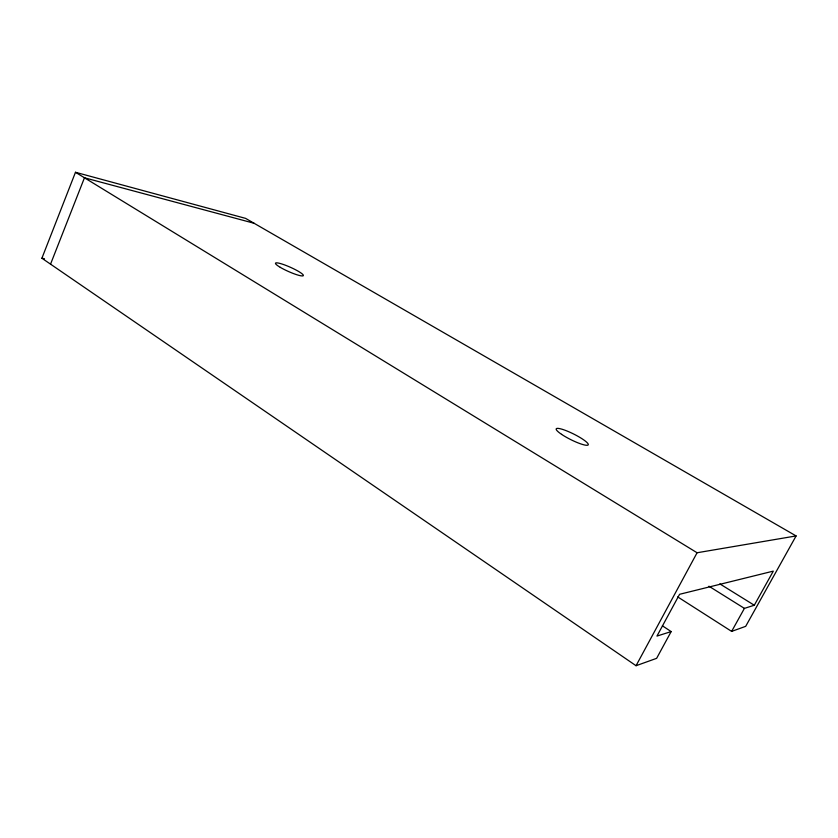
<?xml version="1.0" encoding="UTF-8"?>
<svg xmlns="http://www.w3.org/2000/svg" width="838" height="838" viewBox="0 0 838 838"><rect width="100%" height="100%" fill="white"/><g stroke="black" fill="none" stroke-linecap="round" stroke-linejoin="round"><path stroke-width="1.26" d="M662.418 625.829L671.165 631.58L656.625 658.333L636.052 665.718L41.9 258.23L75.483 172.282L245.618 218.383L796.1 535.932L745.684 626.342L731.637 631.391L677.691 596.907M50.542 264.159L84.46 177.782L254.092 223.264M636.052 665.718L697.08 552.755L796.1 535.932M731.637 631.391L744.416 608.378L754.294 605.245L773.306 571.118L679.576 594.299L656.961 636.073L671.165 631.58M41.9 258.23L44.466 258.712M75.483 172.282L697.08 552.755M719.852 583.887L754.294 605.245M708.927 586.212L744.416 608.378M280.29 267.353A15.283 2.325 24 0 0 303.167 275.796A15.283 2.325 24 0 0 284.784 264.986A15.283 2.325 24 0 0 280.29 267.353M561.575 434.346A17.912 3.153 26.5 0 0 587.993 445.083A17.912 3.153 26.5 0 0 567.106 431.046A17.912 3.153 26.5 0 0 561.575 434.346"/></g></svg>
